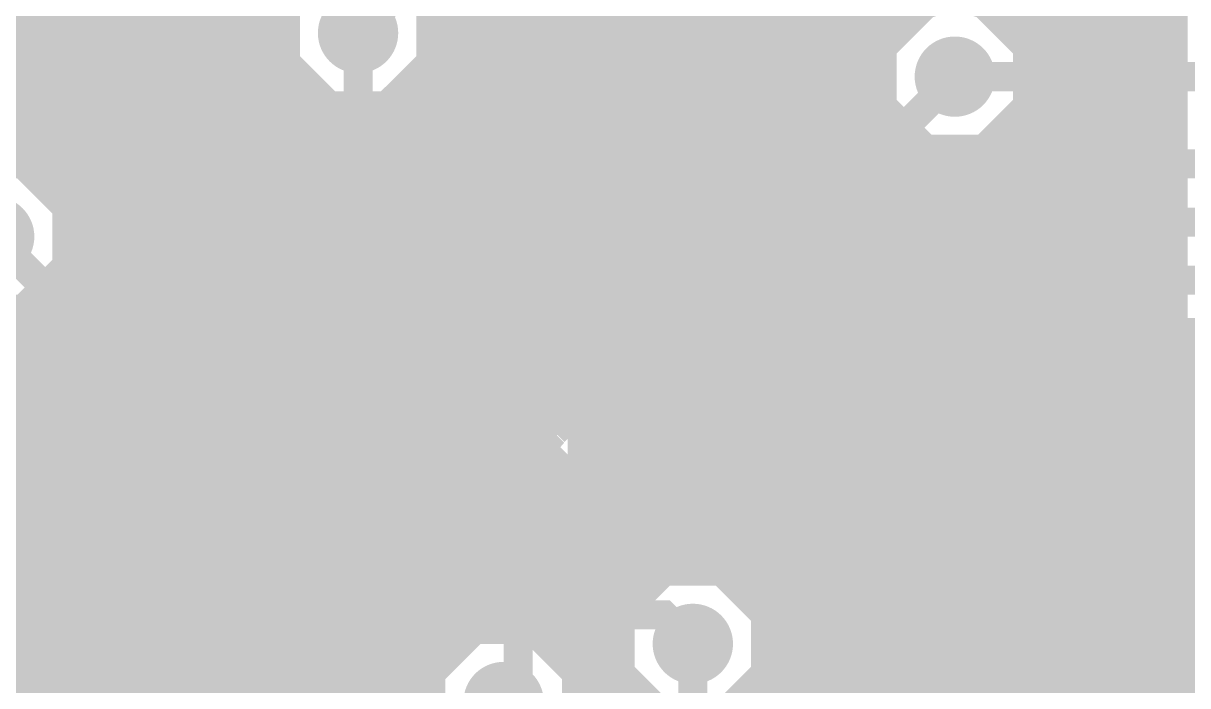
# Model space of a CAD drawing. Extents: x -5 to 208, y -5 to 206.
# Drawn here: x 69.85 to 80.01, y 132.35 to 138.13 of the extents above; entities that cross this region are included whole.
import ezdxf

# ---------------------------------------------------------------- set-up
doc = ezdxf.new("R2010")
doc.units = 0
doc.header["$MEASUREMENT"] = 0
doc.layers.get('0').update_dxf_attribs({"linetype": 'CONTINUOUS'})
for name, color, linetype in [('22-301-0_BOT', 7, 'CONTINUOUS'), ('22-301-0_DRD', 7, 'CONTINUOUS'), ('22-301-0_IN1', 1, 'CONTINUOUS'), ('22-301-0_IN2', 4, 'CONTINUOUS'), ('22-301-0_SMT', 5, 'CONTINUOUS'), ('22-301-0_SPT', 10, 'CONTINUOUS'), ('22-301-0_SST', 14, 'CONTINUOUS'), ('22-301-0_TOP', 9, 'CONTINUOUS'), ('THRUHOLE_TAP', 13, 'CONTINUOUS')]:
    doc.layers.add(name, color=color, linetype=linetype)

# ---------------------------------------------------------------- blocks, each defined once
blk = doc.blocks.new('ROUND_66')
at = {"const_width": 0.35052}
blk.add_lwpolyline([(-0.17526, 0, 1), (0.17526, 0, 1)], format="xyb", close=True, dxfattribs=at)
blk = doc.blocks.new('ROUND_68')
at = {"const_width": 0.35052}
blk.add_lwpolyline([(-0.17526, 0, 1), (0.17526, 0, 1)], format="xyb", close=True, dxfattribs=at)
blk = doc.blocks.new('RECTANGLE_4')
blk.add_solid([(0.63627, 0.51308), (0.63627, -0.51308), (-0.63627, 0.51308), (-0.63627, -0.51308)])
blk = doc.blocks.new('RECTANGLE_6')
blk.add_solid([(0.4826, 0.4064), (0.4826, -0.4064), (-0.4826, 0.4064), (-0.4826, -0.4064)])
blk = doc.blocks.new('OBLONG_58')
at = {"const_width": 0.2794}
blk.add_lwpolyline([(0, 0.7493), (0, -0.7493)], dxfattribs=at)
at = {"const_width": 0.1397}
for points in [[(-0.06985, 0.7493, 1), (0.06985, 0.7493, 1)], [(-0.06985, -0.7493, 1), (0.06985, -0.7493, 1)]]:
    blk.add_lwpolyline(points, format="xyb", close=True, dxfattribs=at)
blk = doc.blocks.new('ROUND_73')
at = {"const_width": 0.10033}
blk.add_lwpolyline([(-0.050164, 0, 1), (0.050164, 0, 1)], format="xyb", close=True, dxfattribs=at)

msp = doc.modelspace()

# ---------------------------------------------------------------- linework, layer by layer
at = {"layer": '22-301-0_BOT', "const_width": 0.254}
for points in [[(76.6826, 157.6705), (76.6826, 137.26922)], [(76.9112, 157.6705), (76.9112, 137.49782)], [(77.1398, 157.6705), (77.1398, 137.84834)], [(74.168, 129.921), (74.295, 129.794), (74.295, 128.905), (74.041, 128.651), (74.041, 124.841), (74.549, 124.333), (77.089, 124.333), (77.47, 124.714), (77.47, 134.62), (78.74, 135.89), (78.74, 157.353)], [(76.454, 156.9593), (76.454, 137.033)], [(76.2254, 156.6799), (76.2254, 133.38556)], [(74.803, 125.095), (74.803, 129.286), (74.93, 129.413), (74.93, 133.096), (75.565, 133.731), (75.565, 138.43), (74.803, 139.192), (74.803, 140.589), (75.311, 141.097), (75.311, 155.448), (74.803, 155.956)], [(69.8246, 155.575), (69.8246, 137.0965)], [(70.0532, 155.575), (70.0532, 136.99744)], [(75.311, 123.317), (76.962, 123.317), (77.978, 124.333), (77.978, 134.112), (79.248, 135.382), (79.248, 154.94), (79.502, 155.194)], [(69.977, 125.476), (69.977, 127.381), (69.469, 127.889), (69.469, 129.032), (69.977, 129.54), (69.977, 133.096), (69.342, 133.731), (69.342, 135.001), (70.866, 136.525), (70.866, 153.924), (70.993, 154.051)], [(70.231, 153.6573), (70.231, 136.84758)], [(73.279, 153.67), (73.279, 141.859), (73.533, 141.605), (73.533, 137.414), (73.279, 137.16), (73.279, 129.413), (73.533, 129.159)], [(74.295, 121.92), (76.327, 121.92), (78.486, 124.079), (78.486, 133.731), (79.756, 135.001), (79.756, 147.447), (80.01, 147.701)], [(74.295, 146.177), (74.295, 138.938), (75.057, 138.176), (75.057, 134.239), (74.168, 133.35), (74.168, 132.334), (74.041, 132.207)], [(70.231, 124.587), (71.882, 126.238), (71.882, 138.176), (72.517, 138.811), (72.517, 141.097)], [(76.2, 138.43), (76.2, 133.731)], [(74.168, 138.16584), (74.168, 137.414)], [(74.168, 138.16584), (74.422, 137.91184)], [(70.231, 138.1252), (69.596, 138.1252)], [(72.771, 138.049), (72.771, 127.508), (73.152, 127.127)], [(74.20864, 138.1252), (74.168, 138.1252)], [(77.25156, 138.1252), (76.2, 138.1252)], [(70.231, 137.8966), (69.596, 137.8966)], [(74.422, 137.8966), (74.168, 137.8966)], [(74.3966, 137.93724), (74.3966, 135.4455)], [(74.422, 137.91184), (74.422, 135.43788)], [(77.14996, 137.8966), (76.2, 137.8966)], [(70.231, 137.668), (69.596, 137.668)], [(74.422, 137.668), (74.168, 137.668)], [(77.978, 137.668), (76.962, 136.652), (76.962, 130.429), (76.454, 129.921), (75.946, 129.921), (75.438, 130.429), (75.438, 131.064), (75.692, 131.318), (75.692, 132.715)], [(77.07884, 137.668), (76.2, 137.668)], [(77.12202, 137.70864), (76.5175, 137.10412)], [(70.231, 137.4394), (69.596, 137.4394)], [(74.422, 137.4394), (74.168, 137.4394)], [(76.85024, 137.4394), (76.2, 137.4394)], [(74.168, 137.414), (74.168, 135.47852)], [(70.231, 137.2108), (69.596, 137.2108)], [(74.422, 137.2108), (74.13498, 137.2108)], [(76.62164, 137.2108), (76.2, 137.2108)], [(70.231, 136.9822), (70.07606, 136.9822)], [(73.98258, 136.96442), (73.914, 136.89584)], [(74.422, 136.9822), (73.99782, 136.9822)], [(76.41844, 136.9822), (76.2, 136.9822)], [(73.914, 136.89584), (73.914, 135.43788)], [(73.9394, 136.92124), (73.9394, 135.4455)], [(74.422, 136.7536), (73.914, 136.7536)], [(76.33462, 136.7536), (76.2, 136.7536)], [(76.327, 136.652), (76.327, 133.29158)], [(74.422, 136.525), (73.914, 136.525)], [(76.327, 136.525), (76.2, 136.525)], [(74.422, 136.2964), (73.914, 136.2964)], [(76.327, 136.2964), (76.2, 136.2964)], [(74.422, 136.0678), (73.914, 136.0678)], [(76.327, 136.0678), (76.2, 136.0678)], [(71.247, 136.00684), (69.977, 134.73684)], [(71.1962, 135.95604), (71.1962, 126.44882)], [(71.247, 136.00684), (71.247, 126.49962)], [(71.247, 135.8392), (71.07682, 135.8392)], [(74.422, 135.8392), (73.914, 135.8392)], [(76.327, 135.8392), (76.2, 135.8392)], [(70.9676, 135.72744), (70.9676, 126.22022)], [(71.247, 135.6106), (70.84822, 135.6106)], [(74.422, 135.6106), (73.914, 135.6106)], [(76.327, 135.6106), (76.2, 135.6106)], [(70.739, 135.49884), (70.739, 125.99162)], [(71.247, 135.382), (70.61962, 135.382)], [(76.327, 135.382), (76.2, 135.382)], [(70.5104, 135.27024), (70.5104, 133.4389)], [(71.247, 135.1534), (70.39102, 135.1534)], [(76.327, 135.1534), (76.2, 135.1534)], [(70.2818, 135.04164), (70.2818, 133.68782)], [(71.247, 134.9248), (70.16242, 134.9248)], [(76.327, 134.9248), (76.2, 134.9248)], [(70.0532, 134.81304), (70.0532, 133.91642)], [(69.977, 134.73684), (69.977, 133.99262)], [(71.247, 134.6962), (69.977, 134.6962)], [(76.327, 134.6962), (76.2, 134.6962)], [(80.20558, 134.55142), (79.14894, 133.49732)], [(71.247, 134.4676), (69.977, 134.4676)], [(76.327, 134.4676), (76.2, 134.4676)], [(80.1116, 134.45744), (80.1116, 133.31698)], [(89.23782, 134.4676), (80.11922, 134.4676)], [(71.247, 134.239), (69.977, 134.239)], [(76.327, 134.239), (76.2, 134.239)], [(79.883, 134.22884), (79.883, 133.48208)], [(89.45118, 134.239), (79.89062, 134.239)], [(71.247, 134.0104), (69.977, 134.0104)], [(69.977, 133.99262), (70.42658, 133.54558)], [(76.327, 134.0104), (76.2, 134.0104)], [(79.6544, 134.00024), (79.6544, 133.55828)], [(89.9287, 134.0104), (79.66202, 134.0104)], [(71.247, 133.7818), (70.18782, 133.7818)], [(76.327, 133.7818), (76.2, 133.7818)], [(93.79712, 133.7818), (79.43342, 133.7818)], [(79.4258, 133.77164), (79.4258, 133.56844)], [(71.247, 133.5532), (70.41642, 133.5532)], [(76.327, 133.5532), (76.1746, 133.5532)], [(79.1972, 133.54304), (79.1972, 133.5151)], [(79.31912, 133.5532), (79.20482, 133.5532)], [(93.79712, 133.5532), (79.68234, 133.5532)], [(71.247, 133.3246), (70.56882, 133.3246)], [(76.327, 133.3246), (76.29398, 133.3246)], [(93.79712, 133.3246), (80.10398, 133.3246)], [(71.247, 133.096), (70.612, 133.096)], [(70.612, 133.096), (70.612, 129.54)], [(71.247, 132.8674), (70.612, 132.8674)], [(71.247, 132.6388), (70.612, 132.6388)], [(71.247, 132.4102), (70.612, 132.4102)]]:
    msp.add_lwpolyline(points, dxfattribs=at)
for points in [[(77.978, 138.52652, 0.4003868), (77.12202, 137.70864)], [(73.98258, 136.96442, 0.1989124), (74.1688, 137.414)], [(70.231, 136.84758, 0.2114648), (69.596, 137.12871)], [(76.51242, 137.10158, 0.1989124), (76.3262, 136.652)], [(76.51242, 137.10158, 0.1989124), (76.3262, 136.652)], [(74.168, 135.47852, 0.0754217), (73.91337, 135.43989)], [(74.422, 135.43788, 0.0754214), (74.168, 135.47641)], [(76.13396, 133.44906, 0.1155273), (76.19998, 133.731)], [(76.13396, 133.44906, 0.1155273), (76.19998, 133.731)], [(70.612, 133.096, 0.1989124), (70.42601, 133.54501)], [(79.502, 133.57352, 0.1063822), (79.14885, 133.49752)], [(80.36052, 132.715, 0.4142136), (79.502, 133.57352)], [(76.327, 133.29158, 0.0730383), (76.13441, 133.44981)], [(79.502, 131.85648, 0.4142136), (80.36052, 132.715)]]:
    msp.add_lwpolyline(points, format="xyb", dxfattribs=at)
at = {"layer": '22-301-0_DRD', "const_width": 0.254}
for points in [[(72.136, 138.303), (72.136, 137.795)], [(73.406, 137.795), (73.406, 138.303)], [(77.724, 138.303), (77.343, 137.922)], [(78.613, 137.922), (78.232, 138.303)], [(77.343, 137.922), (77.343, 137.414)], [(78.613, 137.414), (78.613, 137.922)], [(72.136, 137.795), (72.517, 137.414)], [(73.025, 137.414), (73.406, 137.795)], [(72.517, 137.414), (73.025, 137.414)], [(77.343, 137.414), (77.724, 137.033)], [(78.232, 137.033), (78.613, 137.414)], [(77.724, 137.033), (78.232, 137.033)], [(69.85, 136.906), (69.342, 136.906)], [(70.231, 136.525), (69.85, 136.906)], [(74.041, 136.906), (73.66, 136.525)], [(74.041, 136.906), (73.66, 136.525)], [(74.041, 136.906), (73.66, 136.525)], [(74.549, 136.906), (74.041, 136.906)], [(74.549, 136.906), (74.041, 136.906)], [(74.549, 136.906), (74.041, 136.906)], [(74.93, 136.525), (74.549, 136.906)], [(74.93, 136.525), (74.549, 136.906)], [(74.93, 136.525), (74.549, 136.906)], [(70.231, 136.017), (70.231, 136.525)], [(73.66, 136.525), (73.66, 136.017)], [(73.66, 136.525), (73.66, 136.017)], [(73.66, 136.525), (73.66, 136.017)], [(74.93, 136.017), (74.93, 136.525)], [(74.93, 136.017), (74.93, 136.525)], [(74.93, 136.017), (74.93, 136.525)], [(69.85, 135.636), (70.231, 136.017)], [(73.66, 136.017), (74.041, 135.636)], [(73.66, 136.017), (74.041, 135.636)], [(73.66, 136.017), (74.041, 135.636)], [(74.549, 135.636), (74.93, 136.017)], [(74.549, 135.636), (74.93, 136.017)], [(74.549, 135.636), (74.93, 136.017)], [(69.342, 135.636), (69.85, 135.636)], [(74.041, 135.636), (74.549, 135.636)], [(74.041, 135.636), (74.549, 135.636)], [(74.041, 135.636), (74.549, 135.636)], [(73.914, 135.255), (73.533, 134.874)], [(74.422, 135.255), (73.914, 135.255)], [(74.803, 134.874), (74.422, 135.255)], [(70.104, 135.128), (69.723, 134.747)], [(70.612, 135.128), (70.104, 135.128)], [(70.993, 134.747), (70.612, 135.128)], [(73.533, 134.874), (73.533, 134.366)], [(74.803, 134.366), (74.803, 134.874)], [(69.723, 134.747), (69.723, 134.239)], [(70.993, 134.239), (70.993, 134.747)], [(73.533, 134.366), (73.914, 133.985)], [(74.422, 133.985), (74.803, 134.366)], [(69.723, 134.239), (70.104, 133.858)], [(70.612, 133.858), (70.993, 134.239)], [(73.914, 133.985), (74.422, 133.985)], [(70.104, 133.858), (70.612, 133.858)], [(75.438, 133.35), (75.057, 132.969)], [(75.946, 133.35), (75.438, 133.35)], [(76.327, 132.969), (75.946, 133.35)], [(79.248, 133.35), (78.867, 132.969)], [(79.756, 133.35), (79.248, 133.35)], [(80.137, 132.969), (79.756, 133.35)], [(75.057, 132.969), (75.057, 132.461)], [(76.327, 132.461), (76.327, 132.969)], [(78.867, 132.969), (78.867, 132.461)], [(73.787, 132.842), (73.406, 132.461)], [(74.295, 132.842), (73.787, 132.842)], [(74.676, 132.461), (74.295, 132.842)], [(73.406, 132.461), (73.406, 131.953)], [(74.676, 131.953), (74.676, 132.461)], [(75.057, 132.461), (75.438, 132.08)], [(75.946, 132.08), (76.327, 132.461)], [(78.867, 132.461), (79.248, 132.08)], [(79.756, 132.08), (80.137, 132.461)]]:
    msp.add_lwpolyline(points, dxfattribs=at)
at = {"layer": '22-301-0_IN1', "const_width": 0.254}
for points in [[(70.1548, 203.327), (70.1548, 136.65708)], [(76.5556, 203.327), (76.5556, 126.90094)], [(76.7842, 203.327), (76.7842, 126.91364)], [(77.0128, 203.327), (77.0128, 126.84506)], [(77.2414, 161.24174), (77.2414, 126.65964)], [(77.47, 160.98012), (77.47, 138.12012)], [(76.327, 157.10916), (76.327, 132.9563)], [(76.0984, 156.8069), (76.0984, 133.25856)], [(78.3844, 156.77388), (78.3844, 138.21156)], [(75.6412, 156.67482), (75.6412, 133.39318)], [(75.8698, 156.69514), (75.8698, 133.37032)], [(78.613, 156.68498), (78.613, 137.9093)], [(69.9262, 156.62402), (69.9262, 136.86536)], [(75.4126, 155.65374), (75.4126, 133.33476)], [(75.184, 155.39212), (75.184, 133.16712)], [(78.8416, 155.03144), (78.8416, 132.87502)], [(79.0702, 154.66822), (79.0702, 133.24078)], [(79.2988, 154.54376), (79.2988, 133.3627)], [(71.755, 153.87828), (71.755, 120.06072)], [(70.3834, 153.74874), (70.3834, 126.01956)], [(71.5264, 153.62936), (71.5264, 120.02008)], [(70.612, 153.48712), (70.612, 125.7173)], [(71.2978, 153.44394), (71.2978, 119.88292)], [(70.8406, 153.38806), (70.8406, 124.88672)], [(71.0692, 153.37536), (71.0692, 112.91824)], [(73.5838, 152.65908), (73.5838, 134.96798)], [(79.5274, 147.22094), (79.5274, 133.39318)], [(79.756, 147.07108), (79.756, 133.34492)], [(79.883, 147.03298), (79.883, 133.27888)], [(74.9554, 146.01444), (74.9554, 125.75794)], [(73.8124, 145.69694), (73.8124, 135.19912)], [(74.7268, 145.65122), (74.7268, 135.00608)], [(74.041, 145.54708), (74.041, 135.28802)], [(74.2696, 145.49628), (74.2696, 135.29056)], [(74.4982, 145.52676), (74.4982, 135.21436)], [(71.9836, 140.67536), (71.9836, 120.02008)], [(72.10806, 138.2014), (31.15056, 138.2014)], [(77.55636, 138.2014), (73.43394, 138.2014)], [(79.883, 138.2014), (78.39964, 138.2014)], [(72.09536, 137.9728), (31.07436, 137.9728)], [(77.37094, 137.9728), (73.44664, 137.9728)], [(79.883, 137.9728), (78.58506, 137.9728)], [(72.16394, 137.7442), (30.86608, 137.7442)], [(77.30236, 137.7442), (73.37806, 137.7442)], [(79.883, 137.7442), (78.65364, 137.7442)], [(72.2122, 137.66038), (72.2122, 119.88292)], [(73.3552, 137.70102), (73.3552, 129.81432)], [(72.34936, 137.5156), (68.67652, 137.5156)], [(72.4408, 137.45464), (72.4408, 112.4712)], [(73.1266, 137.46988), (73.1266, 129.70256)], [(77.31506, 137.5156), (73.19264, 137.5156)], [(79.883, 137.5156), (78.64094, 137.5156)], [(72.6694, 137.3759), (72.6694, 127.60452)], [(72.898, 137.38098), (72.898, 129.4003)], [(78.613, 137.42416), (78.613, 112.4712)], [(77.41412, 137.287), (68.82892, 137.287)], [(79.883, 137.287), (78.54188, 137.287)], [(77.47, 137.21588), (77.47, 112.4712)], [(77.67574, 137.0584), (68.87718, 137.0584)], [(77.6986, 137.04824), (77.6986, 112.4712)], [(79.883, 137.0584), (78.27772, 137.0584)], [(78.3844, 137.1219), (78.3844, 112.4712)], [(77.9272, 136.98982), (77.9272, 112.4712)], [(78.1558, 137.01014), (78.1558, 112.4712)], [(79.883, 136.8298), (69.98208, 136.8298)], [(79.883, 136.6012), (70.19036, 136.6012)], [(79.883, 136.3726), (70.26656, 136.3726)], [(79.883, 136.144), (70.26402, 136.144)], [(79.883, 135.9154), (70.17512, 135.9154)], [(70.1548, 135.88238), (70.1548, 126.13132)], [(69.9262, 135.67664), (69.9262, 126.15418)], [(79.883, 135.6868), (69.94398, 135.6868)], [(79.883, 135.4582), (68.62318, 135.4582)], [(73.86574, 135.2296), (68.56476, 135.2296)], [(79.883, 135.2296), (74.46772, 135.2296)], [(73.60412, 135.001), (68.39712, 135.001)], [(79.883, 135.001), (74.73188, 135.001)], [(73.50506, 134.7724), (63.72352, 134.7724)], [(79.883, 134.7724), (74.83094, 134.7724)], [(73.49236, 134.5438), (29.35732, 134.5438)], [(79.883, 134.5438), (74.84364, 134.5438)], [(73.56094, 134.3152), (29.38018, 134.3152)], [(79.883, 134.3152), (74.77506, 134.3152)], [(73.5838, 134.27202), (73.5838, 132.70992)], [(74.7268, 134.23138), (74.7268, 130.30708)], [(73.74636, 134.0866), (38.31082, 134.0866)], [(79.883, 134.0866), (74.58964, 134.0866)], [(73.8124, 134.04088), (73.8124, 132.84708)], [(74.4982, 134.02564), (74.4982, 132.70992)], [(74.041, 133.95198), (74.041, 132.88772)], [(74.2696, 133.9469), (74.2696, 132.84708)], [(79.883, 133.858), (38.67658, 133.858)], [(79.883, 133.6294), (38.7985, 133.6294)], [(79.883, 133.4008), (38.82898, 133.4008)], [(75.18908, 133.1722), (38.78072, 133.1722)], [(78.99908, 133.1722), (76.19492, 133.1722)], [(75.05192, 132.9436), (38.62832, 132.9436)], [(78.86192, 132.9436), (76.33208, 132.9436)], [(73.58888, 132.715), (36.5633, 132.715)], [(75.01128, 132.715), (74.49312, 132.715)], [(78.82128, 132.715), (76.37272, 132.715)], [(73.42124, 132.4864), (65.18402, 132.4864)], [(75.05192, 132.4864), (74.66076, 132.4864)], [(76.327, 132.47116), (76.327, 126.80188)], [(78.86192, 132.4864), (76.33208, 132.4864)], [(78.8416, 132.55244), (78.8416, 112.4712)], [(73.36282, 132.2578), (67.69608, 132.2578)], [(75.18908, 132.2578), (74.71918, 132.2578)], [(75.184, 132.26288), (75.184, 125.65888)], [(78.99908, 132.2578), (76.19492, 132.2578)]]:
    msp.add_lwpolyline(points, dxfattribs=at)
for points in [[(72.771, 138.72972, 0.4142136), (72.09028, 138.049)], [(73.45172, 138.049, 0.4142136), (72.771, 138.72972)], [(77.978, 138.34872, 0.4142136), (77.29728, 137.668)], [(78.65872, 137.668, 0.4142136), (77.978, 138.34872)], [(72.09028, 138.049, 0.4142136), (72.771, 137.36828)], [(72.771, 137.36828, 0.4142136), (73.45172, 138.049)], [(77.29728, 137.668, 0.4142136), (77.978, 136.98728)], [(77.978, 136.98728, 0.4142136), (78.65872, 137.668)], [(70.27672, 136.271, 0.4142136), (69.596, 136.95172)], [(69.596, 135.59028, 0.4142136), (70.27672, 136.271)], [(74.168, 135.30072, 0.4142136), (73.48728, 134.62)], [(74.84872, 134.62, 0.4142136), (74.168, 135.30072)], [(73.48728, 134.62, 0.4142136), (74.168, 133.93928)], [(74.168, 133.93928, 0.4142136), (74.84872, 134.62)], [(75.692, 133.39572, 0.4142136), (75.01128, 132.715)], [(76.37272, 132.715, 0.4142136), (75.692, 133.39572)], [(79.502, 133.39572, 0.4142136), (78.82128, 132.715)], [(79.883, 133.27888, 0.1496559), (79.502, 133.39553)], [(74.041, 132.88772, 0.4142136), (73.36028, 132.207)], [(74.72172, 132.207, 0.4142136), (74.041, 132.88772)], [(75.01128, 132.715, 0.4142136), (75.692, 132.03428)], [(75.692, 132.03428, 0.4142136), (76.37272, 132.715)], [(78.82128, 132.715, 0.4142136), (79.502, 132.03428)]]:
    msp.add_lwpolyline(points, format="xyb", dxfattribs=at)
at = {"layer": '22-301-0_IN2', "const_width": 0.254}
for points in [[(94.107, 138.557), (73.279, 138.557), (72.771, 138.049)], [(110.998, 137.795), (110.744, 138.049), (97.028, 138.049), (95.885, 136.906), (77.47, 136.906), (77.089, 137.287), (69.342, 137.287), (68.834, 136.779), (68.834, 136.017), (68.326, 135.509), (67.945, 135.509)], [(92.202, 137.668), (77.978, 137.668)], [(69.596, 136.271), (70.358, 135.509), (74.549, 135.509), (75.438, 136.398), (96.393, 136.398), (97.282, 137.287)], [(108.585, 137.033), (98.171, 137.033), (97.028, 135.89), (76.454, 135.89), (74.803, 134.239), (74.803, 131.699), (74.041, 130.937)], [(75.8571, 135.9408), (74.48296, 134.56666)], [(75.62596, 135.9408), (74.87666, 135.18896)], [(75.6158, 135.9281), (75.6158, 135.69696)], [(75.8571, 135.9408), (75.62596, 135.9408)], [(75.7301, 135.8138), (75.49896, 135.8138)], [(75.3872, 135.6995), (75.3872, 135.46836)], [(69.62902, 135.59028), (70.03542, 135.18642)], [(75.5015, 135.5852), (75.27036, 135.5852)], [(75.1586, 135.4709), (75.1586, 135.23976)], [(76.64196, 135.4328), (75.2602, 134.0485)], [(80.391, 135.4328), (76.64196, 135.4328)], [(76.7588, 135.4328), (76.7588, 118.0592)], [(76.9874, 135.4328), (76.9874, 118.0592)], [(77.216, 135.4328), (77.216, 118.0592)], [(77.4446, 135.4328), (77.4446, 118.0592)], [(77.6732, 135.4328), (77.6732, 118.0592)], [(77.9018, 135.4328), (77.9018, 118.0592)], [(78.1304, 135.4328), (78.1304, 118.0592)], [(78.359, 135.4328), (78.359, 118.0592)], [(78.5876, 135.4328), (78.5876, 118.0592)], [(78.8162, 135.4328), (78.8162, 118.0592)], [(79.0448, 135.4328), (79.0448, 118.0592)], [(79.2734, 135.4328), (79.2734, 118.0592)], [(79.502, 135.4328), (79.502, 118.0592)], [(79.7306, 135.4328), (79.7306, 118.0592)], [(79.9592, 135.4328), (79.9592, 118.0592)], [(69.8627, 135.3566), (68.81876, 135.3566)], [(69.9008, 135.3185), (69.9008, 134.99592)], [(75.2729, 135.3566), (75.04176, 135.3566)], [(76.5302, 135.3185), (76.5302, 118.0592)], [(80.391, 135.3566), (76.56576, 135.3566)], [(74.93, 135.2423), (74.93, 135.01116)], [(70.104, 135.128), (68.57746, 135.128)], [(75.0443, 135.128), (74.80046, 135.128)], [(80.391, 135.128), (76.33716, 135.128)], [(74.549, 135.0518), (70.74408, 135.0518)], [(70.8152, 135.0518), (70.8152, 134.99592)], [(71.0438, 135.0518), (71.0438, 118.0592)], [(71.2724, 135.0518), (71.2724, 118.0592)], [(71.501, 135.0518), (71.501, 118.0592)], [(71.7296, 135.0518), (71.7296, 118.0592)], [(71.9582, 135.0518), (71.9582, 118.0592)], [(72.1868, 135.0518), (72.1868, 118.0592)], [(72.4154, 135.0518), (72.4154, 118.0592)], [(72.644, 135.0518), (72.644, 127.57912)], [(72.8726, 135.0518), (72.8726, 129.31902)], [(73.1012, 135.0518), (73.1012, 129.68478)], [(73.3298, 135.0518), (73.3298, 129.8067)], [(73.5584, 135.0518), (73.5584, 132.68452)], [(73.787, 135.0518), (73.787, 132.83692)], [(74.0156, 135.0518), (74.0156, 132.88518)], [(74.2442, 135.0518), (74.2442, 132.8547)], [(74.4728, 135.0518), (74.4728, 134.55396)], [(74.7014, 135.0772), (74.7014, 134.78256)], [(76.3016, 135.0899), (76.3016, 133.01472)], [(69.8119, 134.8994), (68.24472, 134.8994)], [(74.8157, 134.8994), (70.90156, 134.8994)], [(80.391, 134.8994), (76.10856, 134.8994)], [(76.073, 134.8613), (76.073, 133.27888)], [(74.5871, 134.6708), (71.01332, 134.6708)], [(75.8444, 134.6327), (75.8444, 133.37794)], [(80.391, 134.6708), (75.87996, 134.6708)], [(74.39406, 134.4422), (71.03618, 134.4422)], [(75.6158, 134.4041), (75.6158, 133.39064)], [(80.391, 134.4422), (75.65136, 134.4422)], [(69.73824, 134.2136), (56.642, 134.2136)], [(74.3458, 134.2136), (70.97776, 134.2136)], [(74.3458, 134.239), (74.3458, 132.81406)], [(80.391, 134.2136), (75.42276, 134.2136)], [(75.3872, 134.1755), (75.3872, 133.32206)], [(69.90588, 133.985), (56.642, 133.985)], [(69.9008, 133.99008), (69.9008, 126.15164)], [(74.3458, 133.985), (70.81012, 133.985)], [(70.8152, 133.99008), (70.8152, 124.93498)], [(75.2602, 134.0485), (75.2602, 133.24078)], [(80.391, 133.985), (75.2602, 133.985)], [(70.1294, 133.85292), (70.1294, 126.13894)], [(70.358, 133.81228), (70.358, 126.03988)], [(70.5866, 133.85292), (70.5866, 125.77572)], [(74.3458, 133.7564), (56.642, 133.7564)], [(80.391, 133.7564), (75.2602, 133.7564)], [(74.3458, 133.5278), (56.642, 133.5278)], [(80.391, 133.5278), (75.2602, 133.5278)], [(74.3458, 133.2992), (56.642, 133.2992)], [(75.34402, 133.2992), (75.2602, 133.2992)], [(80.391, 133.2992), (76.03998, 133.2992)], [(74.3458, 133.0706), (56.642, 133.0706)], [(80.391, 133.0706), (76.27112, 133.0706)], [(73.79716, 132.842), (56.642, 132.842)], [(74.3458, 132.842), (74.2823, 132.842)], [(80.391, 132.842), (76.36002, 132.842)], [(73.4949, 132.6134), (56.642, 132.6134)], [(80.391, 132.6134), (76.36256, 132.6134)], [(73.38314, 132.3848), (65.41008, 132.3848)], [(80.391, 132.3848), (76.28636, 132.3848)], [(76.3016, 132.41274), (76.3016, 118.0592)]]:
    msp.add_lwpolyline(points, dxfattribs=at)
for points in [[(70.10908, 135.12546, 0.3081992), (69.67728, 134.493)], [(70.03542, 135.18642, 0.0524782), (70.10964, 135.12633)], [(74.549, 135.0518, 0.1989116), (74.87229, 135.18571)], [(71.03872, 134.493, 0.2463594), (70.74494, 135.05305)], [(69.67728, 134.493, 0.4142136), (70.358, 133.81228)], [(70.358, 133.81228, 0.4142136), (71.03872, 134.493)], [(74.48042, 134.56158, 0.1989124), (74.3468, 134.239)], [(74.48042, 134.56158, 0.1989124), (74.3468, 134.239)], [(75.692, 133.39572, 0.1736055), (75.25997, 133.24105)], [(76.37272, 132.715, 0.4142136), (75.692, 133.39572)], [(74.041, 132.88772, 0.4142136), (73.36028, 132.207)], [(74.3458, 132.81406, 0.1168576), (74.041, 132.88628)], [(75.692, 132.03428, 0.4142136), (76.37272, 132.715)]]:
    msp.add_lwpolyline(points, format="xyb", dxfattribs=at)
at = {"layer": '22-301-0_SST', "const_width": 0.1524}
for points in [[(70.6755, 136.9695), (70.6755, 139.8905), (69.0372, 139.8905), (69.0372, 136.9695), (70.6755, 136.9695)], [(76.3905, 136.9695), (76.3905, 139.8905), (74.7522, 139.8905), (74.7522, 136.9695), (76.3905, 136.9695)], [(76.454, 133.477), (76.454, 137.033), (74.676, 137.033), (74.676, 133.477), (76.454, 133.477)], [(76.6445, 136.7155), (76.6445, 133.7945), (78.2828, 133.7945), (78.2828, 136.7155), (76.6445, 136.7155)], [(73.45934, 135.763), (73.28916, 135.82396), (73.28916, 136.17956), (73.45934, 136.23798), (74.13752, 136.23798), (74.30516, 136.17956), (74.30516, 135.82396), (74.13752, 135.763)], [(73.79716, 134.98576), (73.96734, 134.9248), (74.13752, 134.9248), (74.30516, 134.98576), (74.30516, 135.34136), (74.13752, 135.39978), (73.96734, 135.39978), (73.79716, 135.34136), (73.79716, 134.98576), (73.62952, 134.9248), (73.45934, 134.9248), (73.28916, 134.98576), (73.28916, 135.34136), (73.45934, 135.39978), (73.62952, 135.39978), (73.79716, 135.34136)], [(73.79716, 134.50316), (73.79716, 134.14756), (73.62952, 134.0866), (73.45934, 134.0866), (73.28916, 134.14756), (73.28916, 134.50316), (73.45934, 134.56158), (73.62952, 134.56158), (74.30516, 134.32536)], [(77.1144, 132.98932), (77.1144, 133.40334), (78.1304, 133.40334)], [(77.1144, 132.15112), (77.1144, 132.62356), (77.79258, 132.15112), (77.96276, 132.15112), (78.1304, 132.20954), (78.1304, 132.56514), (77.96276, 132.62356)]]:
    msp.add_lwpolyline(points, dxfattribs=at)
at = {"layer": '22-301-0_TOP'}
for points, const_width in [([(76.835, 137.795), (77.851, 138.811), (77.851, 161.544), (77.851, 164.846), (78.74, 165.735), (78.74, 180.34), (79.9846, 180.34)], 0.635), ([(75.0062, 175.895), (75.0062, 175.7172), (74.93, 175.641), (74.93, 174.244), (74.93, 162.814), (72.644, 160.528), (72.644, 154.686), (72.517, 154.559), (72.517, 142.113), (70.993, 140.589), (70.993, 138.684), (71.374, 138.303), (71.374, 133.35), (69.723, 131.699), (69.723, 129.413), (68.072, 127.762), (68.072, 124.079), (68.73494, 123.41606), (68.73494, 121.92)], 0.254), ([(74.041, 153.162), (73.533, 152.654), (73.533, 139.827), (71.882, 138.176), (71.882, 133.096), (70.485, 131.699), (70.485, 128.905), (71.7169, 128.905)], 0.254), ([(74.6506, 145.59788), (74.6506, 137.11428)], 0.254), ([(74.1934, 145.5039), (74.1934, 135.29818)], 0.254), ([(74.422, 145.50898), (74.422, 135.24992)], 0.254), ([(73.9648, 139.67714), (73.9648, 135.2677)], 0.254), ([(73.7362, 139.3825), (73.7362, 135.14578)], 0.254), ([(73.5076, 139.1539), (73.5076, 134.78002)], 0.254), ([(77.2033, 139.0777), (76.3778, 138.2522)], 0.254), ([(74.7522, 138.4046), (74.7522, 137.11428)], 0.254), ([(76.3778, 138.4046), (76.3778, 138.2522)], 0.254), ([(74.7522, 138.2014), (73.43394, 138.2014)], 0.254), ([(74.7522, 137.9728), (73.44664, 137.9728)], 0.254), ([(75.565, 137.7188), (76.7588, 137.7188), (76.835, 137.795), (76.835, 136.652), (77.47, 136.017), (77.47, 135.9662)], 0.254), ([(69.85, 137.7188), (69.85, 137.795), (68.834, 137.795), (68.199, 137.16), (68.199, 137.033)], 0.254), ([(74.7522, 137.7442), (73.37806, 137.7442)], 0.254), ([(75.565, 137.7188), (76.7588, 137.7188), (76.835, 137.795)], 0.254), ([(69.23532, 133.3881), (69.23532, 134.72668), (70.485, 135.97636), (70.485, 137.0838), (69.85, 137.7188)], 0.254), ([(73.279, 137.59688), (73.279, 133.4262)], 0.254), ([(72.3392, 137.52322), (72.3392, 133.18236)], 0.254), ([(72.3646, 137.5029), (72.3646, 133.20776)], 0.254), ([(74.7522, 137.5156), (73.19264, 137.5156)], 0.254), ([(72.5932, 137.39114), (72.5932, 133.39064)], 0.254), ([(72.8218, 137.37082), (72.8218, 133.4262)], 0.254), ([(73.0504, 137.42924), (73.0504, 133.4262)], 0.254), ([(74.7522, 137.287), (72.3392, 137.287)], 0.254), ([(74.59726, 137.0584), (72.3392, 137.0584)], 0.254), ([(74.59726, 137.11428), (74.59726, 135.42772)], 0.254), ([(74.7522, 137.11428), (74.59726, 137.11428)], 0.254), ([(74.59726, 136.8298), (72.3392, 136.8298)], 0.254), ([(74.59726, 136.6012), (72.3392, 136.6012)], 0.254), ([(75.565, 136.271), (74.295, 136.271)], 0.635), ([(74.295, 136.271), (75.565, 136.271)], 0.635), ([(74.295, 136.271), (75.565, 136.271)], 0.635), ([(74.59726, 136.3726), (72.3392, 136.3726)], 0.254), ([(74.59726, 136.271), (75.565, 136.271)], 0.254), ([(75.565, 135.42772), (75.565, 136.271)], 0.254), ([(76.53274, 136.3091), (76.6572, 136.1821)], 0.254), ([(76.53274, 136.3091), (76.53274, 135.42772)], 0.254), ([(74.59726, 136.144), (72.3392, 136.144)], 0.254), ([(76.6572, 136.144), (76.53274, 136.144)], 0.254), ([(76.6572, 136.1821), (76.6572, 135.2804), (76.6572, 135.2296)], 0.254), ([(74.59726, 135.9154), (72.3392, 135.9154)], 0.254), ([(76.6572, 135.9154), (76.53274, 135.9154)], 0.254), ([(70.9168, 135.8265), (70.9168, 133.53796)], 0.254), ([(70.80758, 135.65378), (69.7611, 134.6073)], 0.254), ([(70.9168, 135.6868), (70.83806, 135.6868)], 0.254), ([(74.59726, 135.6868), (72.3392, 135.6868)], 0.254), ([(76.6572, 135.6868), (76.53274, 135.6868)], 0.254), ([(70.7644, 135.60806), (70.7644, 133.38556)], 0.254), ([(70.9168, 135.4582), (70.612, 135.4582)], 0.254), ([(74.59726, 135.4582), (72.3392, 135.4582)], 0.254), ([(76.53274, 135.42772), (74.59726, 135.42772)], 0.254), ([(74.6506, 135.42772), (74.6506, 135.09752)], 0.254), ([(74.8792, 135.42772), (74.8792, 135.08228)], 0.254), ([(75.1078, 135.42772), (75.1078, 135.08228)], 0.254), ([(75.3364, 135.42772), (75.3364, 135.08228)], 0.254), ([(75.565, 135.42772), (75.565, 135.08228)], 0.254), ([(75.7936, 135.42772), (75.7936, 135.08228)], 0.254), ([(76.0222, 135.42772), (76.0222, 135.08228)], 0.254), ([(76.2508, 135.42772), (76.2508, 135.08228)], 0.254), ([(76.4794, 135.42772), (76.4794, 135.08228)], 0.254), ([(76.6572, 135.4582), (76.53274, 135.4582)], 0.254), ([(70.5358, 135.37946), (70.5358, 133.15696)], 0.254), ([(70.9168, 135.2296), (70.3834, 135.2296)], 0.254), ([(73.86574, 135.2296), (72.3392, 135.2296)], 0.254), ([(76.6572, 135.2296), (74.46772, 135.2296)], 0.254), ([(76.6572, 135.2296), (76.6572, 134.6962)], 0.254), ([(70.3072, 135.15086), (70.3072, 132.92836)], 0.254), ([(70.9168, 135.001), (70.1548, 135.001)], 0.254), ([(73.60412, 135.001), (72.3392, 135.001)], 0.254), ([(76.53274, 135.08228), (74.66584, 135.08228)], 0.254), ([(76.53274, 135.08228), (76.53274, 134.6962)], 0.254), ([(76.6572, 135.001), (76.53274, 135.001)], 0.254), ([(70.0786, 134.92226), (70.0786, 134.45744)], 0.254), ([(70.9168, 134.7724), (69.9262, 134.7724)], 0.254), ([(73.50506, 134.7724), (72.3392, 134.7724)], 0.254), ([(76.6572, 134.7724), (76.53274, 134.7724)], 0.254), ([(76.6572, 134.6962), (76.53274, 134.6962)], 0.254), ([(69.85, 134.69366), (69.85, 134.59206)], 0.254), ([(75.565, 134.239), (74.549, 134.239), (74.168, 134.62)], 0.254), ([(70.358, 134.493), (69.7357, 133.858), (69.7357, 133.3881)], 0.254), ([(70.9168, 134.5438), (69.97192, 134.5438)], 0.254), ([(73.49236, 134.5438), (72.3392, 134.5438)], 0.254), ([(77.47, 134.5438), (77.6732, 134.5438), (79.502, 132.715), (79.502, 128.016), (77.724, 126.238), (76.708, 126.238)], 0.254), ([(79.502, 132.715), (77.6732, 134.5438), (77.47, 134.5438)], 0.254), ([(73.5076, 134.45744), (73.5076, 133.4262)], 0.254), ([(70.9168, 134.3152), (70.17004, 134.3152)], 0.254), ([(73.56094, 134.3152), (72.3392, 134.3152)], 0.254), ([(75.565, 134.239), (77.089, 134.239)], 0.254), ([(70.2056, 134.1374), (70.2056, 132.82676)], 0.254), ([(70.9168, 134.0866), (70.2056, 134.0866)], 0.254), ([(73.74636, 134.0866), (72.3392, 134.0866)], 0.254), ([(73.7362, 134.09422), (73.7362, 133.4262)], 0.254), ([(73.9648, 133.96976), (73.9648, 133.4262)], 0.254), ([(74.168, 133.93928), (74.20098, 133.94008)], 0.254), ([(74.1934, 133.93928), (74.1934, 133.4262)], 0.254), ([(74.20102, 133.93928), (74.22642, 133.91642)], 0.254), ([(70.9168, 133.858), (70.2056, 133.858)], 0.254), ([(74.295, 133.858), (72.3392, 133.858)], 0.254), ([(74.422, 133.79958), (74.422, 133.4262)], 0.254), ([(74.59726, 133.7818), (74.549, 133.7818)], 0.254), ([(74.59726, 133.7818), (74.59726, 133.4262)], 0.254), ([(77.089, 133.7818), (76.53274, 133.7818)], 0.254), ([(76.53274, 133.7818), (76.53274, 133.39572)], 0.254), ([(76.708, 133.7818), (76.708, 126.91872)], 0.254), ([(76.9366, 133.7818), (76.9366, 126.87808)], 0.254), ([(77.1652, 133.78688), (77.1652, 126.74092)], 0.254), ([(77.7621, 133.8072), (77.23886, 133.8072)], 0.254), ([(77.3938, 133.8072), (77.3938, 126.6952)], 0.254), ([(77.6224, 133.8072), (77.6224, 126.78156)], 0.254), ([(77.7621, 133.8072), (78.82128, 132.74802)], 0.254), ([(77.7621, 133.8072), (78.82128, 132.74802)], 0.254), ([(77.851, 133.7183), (77.851, 127.01016)], 0.254), ([(70.9168, 133.6294), (70.2056, 133.6294)], 0.254), ([(74.59726, 133.6294), (72.3392, 133.6294)], 0.254), ([(77.9399, 133.6294), (76.53274, 133.6294)], 0.254), ([(70.9168, 133.53796), (70.2056, 132.82676)], 0.254), ([(78.0796, 133.4897), (78.0796, 127.23876)], 0.254), ([(70.2056, 133.3881), (69.7357, 133.3881)], 0.254), ([(70.7771, 133.4008), (70.2056, 133.4008)], 0.254), ([(72.62114, 133.4008), (72.3392, 133.4008)], 0.254), ([(74.59726, 133.4262), (72.771, 133.4262)], 0.254), ([(78.1685, 133.4008), (75.58786, 133.4008)], 0.254), ([(76.53274, 133.39572), (75.60056, 133.39572)], 0.254), ([(76.0222, 133.39572), (76.0222, 133.30936)], 0.254), ([(76.2508, 133.39572), (76.2508, 133.10108)], 0.254), ([(76.4794, 133.39572), (76.4794, 126.87808)], 0.254), ([(72.44842, 133.29158), (72.3392, 133.18236)], 0.254), ([(70.5485, 133.1722), (70.2056, 133.1722)], 0.254), ([(78.3971, 133.1722), (76.19492, 133.1722)], 0.254), ([(78.3082, 133.2611), (78.3082, 127.46736)], 0.254), ([(75.692, 132.715), (75.438, 132.969), (72.771, 132.969), (71.755, 131.953), (71.755, 131.4069), (71.7169, 131.4069)], 0.254), ([(78.5368, 133.0325), (78.5368, 127.69596)], 0.254), ([(70.3199, 132.9436), (70.2056, 132.9436)], 0.254), ([(78.6257, 132.9436), (76.33208, 132.9436)], 0.254), ([(78.7654, 132.8039), (78.7654, 127.92456)], 0.254), ([(78.82128, 132.715), (76.37272, 132.715)], 0.254), ([(78.82128, 132.74802), (78.82048, 132.715)], 0.254), ([(75.04176, 132.5118), (74.64806, 132.5118)], 0.254), ([(75.05192, 132.4864), (74.66076, 132.4864)], 0.254), ([(74.8792, 132.5118), (74.8792, 128.4478)], 0.254), ([(78.86192, 132.4864), (76.33208, 132.4864)], 0.254), ([(75.1078, 132.36702), (75.1078, 128.4478)], 0.254), ([(75.18908, 132.2578), (74.71918, 132.2578)], 0.254), ([(78.99908, 132.2578), (76.19492, 132.2578)], 0.254), ([(76.2508, 132.32638), (76.2508, 128.4478)], 0.254), ([(78.994, 132.26288), (78.994, 128.15316)], 0.254)]:
    msp.add_lwpolyline(points, dxfattribs=dict(at, const_width=const_width))
at = {"layer": '22-301-0_TOP', "const_width": 0.254}
for points in [[(73.45172, 138.049, 0.3036415), (73.03008, 138.67638)], [(72.771, 137.36828, 0.4142136), (73.45172, 138.049)], [(72.3392, 137.52322, 0.1736053), (72.771, 137.36864)], [(70.80758, 135.65378, 0.1133171), (70.91598, 135.82678)], [(70.80758, 135.65378, 0.1133171), (70.91598, 135.82678)], [(74.168, 135.30072, 0.4142136), (73.48728, 134.62)], [(74.66584, 135.08228, 0.2085516), (74.168, 135.29937)], [(70.2056, 134.1374, 0.3984846), (69.7611, 134.6073)], [(73.48728, 134.62, 0.4142136), (74.168, 133.93928)], [(74.22642, 133.91642, 0.1989124), (74.549, 133.7828)], [(77.089, 133.7818, 0.0837072), (77.2389, 133.80707)], [(72.771, 133.4262, 0.1989132), (72.44771, 133.29229)], [(75.692, 133.39572, 0.0280845), (75.61571, 133.39143)], [(76.37272, 132.715, 0.4142136), (75.692, 133.39572)], [(75.692, 132.03428, 0.4142136), (76.37272, 132.715)], [(78.82128, 132.715, 0.2113086), (79.0441, 132.21131)], [(74.72172, 132.207, 0.1168573), (74.64934, 132.51244)], [(75.04176, 132.5118, 0.3280388), (75.692, 132.03428)]]:
    msp.add_lwpolyline(points, format="xyb", dxfattribs=at)

# ---------------------------------------------------------------- block references
at = {"layer": '22-301-0_BOT'}
for p in [(72.771, 138.049), (77.978, 137.668), (69.596, 136.271), (74.295, 136.271), (74.168, 134.62), (70.358, 134.493), (75.692, 132.715), (79.502, 132.715), (74.041, 132.207)]:
    msp.add_blockref('ROUND_66', p, dxfattribs=at)
at = {"layer": '22-301-0_IN1'}
for name, p in [('ROUND_68', (72.771, 138.049)), ('ROUND_68', (77.978, 137.668)), ('ROUND_66', (69.596, 136.271)), ('ROUND_66', (74.295, 136.271)), ('ROUND_68', (74.168, 134.62)), ('ROUND_66', (70.358, 134.493)), ('ROUND_68', (75.692, 132.715)), ('ROUND_68', (79.502, 132.715)), ('ROUND_66', (74.041, 132.207))]:
    msp.add_blockref(name, p, dxfattribs=at)
at = {"layer": '22-301-0_IN2'}
for name, p in [('ROUND_66', (72.771, 138.049)), ('ROUND_66', (77.978, 137.668)), ('ROUND_66', (69.596, 136.271)), ('ROUND_68', (74.295, 136.271)), ('ROUND_66', (74.168, 134.62)), ('ROUND_68', (70.358, 134.493)), ('ROUND_66', (75.692, 132.715)), ('ROUND_66', (79.502, 132.715)), ('ROUND_66', (74.041, 132.207))]:
    msp.add_blockref(name, p, dxfattribs=at)
at = {"layer": '22-301-0_SMT'}
for name, p in [('RECTANGLE_6', (69.85, 137.7188)), ('RECTANGLE_6', (75.565, 137.7188)), ('RECTANGLE_4', (75.565, 136.271)), ('RECTANGLE_6', (77.47, 135.9662)), ('RECTANGLE_6', (77.47, 134.5438)), ('RECTANGLE_4', (75.565, 134.239)), ('OBLONG_58', (69.7357, 133.3881))]:
    msp.add_blockref(name, p, dxfattribs=at)
at = {"layer": '22-301-0_SPT'}
for name, p in [('RECTANGLE_6', (69.85, 137.7188)), ('RECTANGLE_6', (75.565, 137.7188)), ('RECTANGLE_4', (75.565, 136.271)), ('RECTANGLE_6', (77.47, 135.9662)), ('RECTANGLE_6', (77.47, 134.5438)), ('RECTANGLE_4', (75.565, 134.239)), ('OBLONG_58', (69.7357, 133.3881))]:
    msp.add_blockref(name, p, dxfattribs=at)
at = {"layer": '22-301-0_TOP'}
for name, p in [('ROUND_66', (72.771, 138.049)), ('RECTANGLE_6', (69.85, 137.7188)), ('RECTANGLE_6', (75.565, 137.7188)), ('ROUND_66', (77.978, 137.668)), ('RECTANGLE_4', (75.565, 136.271)), ('ROUND_66', (69.596, 136.271)), ('ROUND_66', (74.295, 136.271)), ('RECTANGLE_6', (77.47, 135.9662)), ('ROUND_66', (74.168, 134.62)), ('RECTANGLE_6', (77.47, 134.5438)), ('ROUND_66', (70.358, 134.493)), ('RECTANGLE_4', (75.565, 134.239)), ('OBLONG_58', (69.7357, 133.3881)), ('ROUND_66', (75.692, 132.715)), ('ROUND_66', (79.502, 132.715)), ('ROUND_66', (74.041, 132.207))]:
    msp.add_blockref(name, p, dxfattribs=at)
at = {"layer": 'THRUHOLE_TAP'}
for p in [(72.771, 138.049), (77.978, 137.668), (74.295, 136.271), (74.168, 134.62), (70.358, 134.493), (75.692, 132.715), (79.502, 132.715)]:
    msp.add_blockref('ROUND_73', p, dxfattribs=at)

doc.saveas('drawing.dxf')
